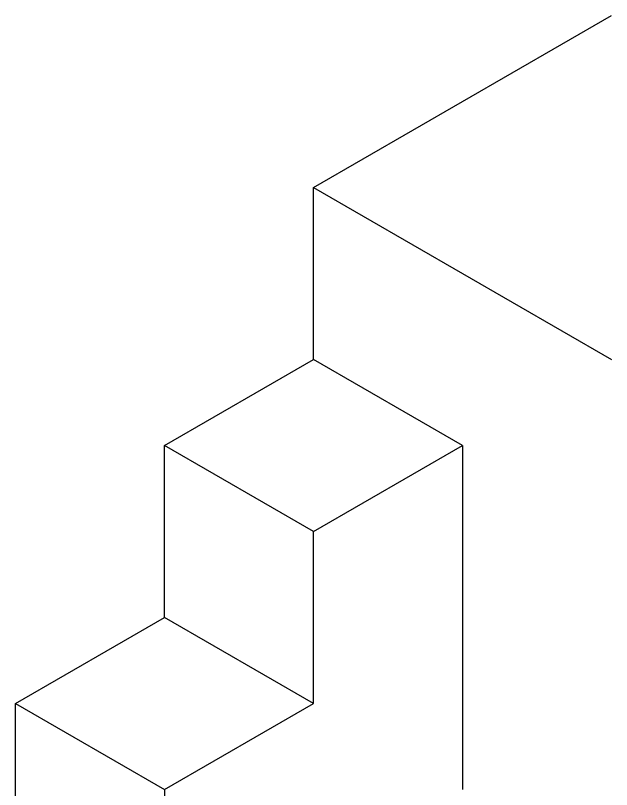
# Model space of a CAD drawing. Header units: millimetres. Extents: x 18 to 350, y -137 to 143.
# Drawn here: x 26.6 to 95.9, y 52.8 to 142.8 of the extents above; entities that cross this region are included whole.
import ezdxf

# ---------------------------------------------------------------- set-up
doc = ezdxf.new("R2010")
doc.units = ezdxf.units.MM
doc.header["$MEASUREMENT"] = 0

msp = doc.modelspace()

# ---------------------------------------------------------------- linework, layer by layer
for p, q in [((61.23513, 122.84688), (95.87615, 142.84688)), ((61.23513, 102.84688), (61.23513, 122.84688)), ((61.23513, 122.84688), (95.87615, 102.84688)), ((43.91462, 92.84688), (61.23513, 102.84688)), ((78.55564, 92.84688), (61.23513, 102.84688)), ((43.91462, 72.84688), (43.91462, 92.84688)), ((61.23513, 82.84688), (43.91462, 92.84688)), ((61.23513, 82.84688), (78.55564, 92.84688)), ((78.55564, 92.84688), (78.55564, 52.84688)), ((61.23513, 62.84688), (61.23513, 82.84688)), ((26.59411, 62.84688), (43.91462, 72.84688)), ((61.23513, 62.84688), (43.91462, 72.84688)), ((26.59411, 22.84688), (26.59411, 62.84688)), ((26.59411, 62.84688), (43.91462, 52.84688)), ((43.91462, 52.84688), (61.23513, 62.84688)), ((43.91462, 52.84688), (43.91462, 32.84688))]:
    msp.add_line(p, q)

doc.saveas('drawing.dxf')
